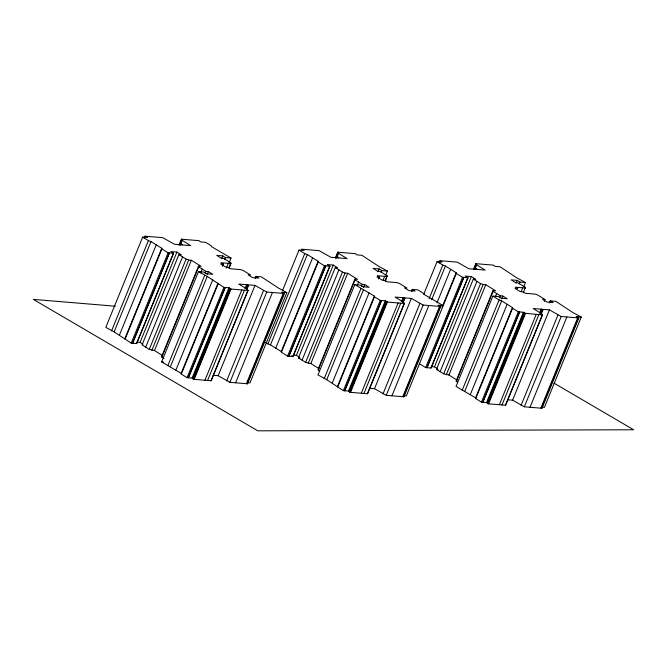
<?xml version="1.0" encoding="UTF-8"?>
<svg xmlns="http://www.w3.org/2000/svg" width="667" height="667" viewBox="0 0 667 667"><rect width="100%" height="100%" fill="white"/><g stroke="black" fill="none" stroke-linecap="round" stroke-linejoin="round"><path stroke-width="1" d="M144.289 238.102L145.072 236.185L147.74 237.51L142.663 237.085L105.82 327.38L114.132 331.883L131.232 343.113L136.718 343.572L173.562 253.277L170.819 251.576L176.913 252.084L181.341 254.827L178.906 254.619L142.054 344.914L149.266 349.383L154.502 350.55L162.706 355.636M111.539 330.924L148.391 240.629L142.663 237.085M114.132 331.883L150.984 241.579L148.391 240.629M119.401 335.142L156.245 244.839M124.896 338.544L161.748 248.241L150.984 241.579M125.054 339.286L161.898 248.991L161.748 248.241M131.232 343.113L168.084 252.818L173.562 253.277M132.45 343.222L169.301 252.918M132.658 343.238L169.501 252.935M136.51 343.555L173.362 253.26M179.064 244.964L181.416 239.203L199.083 240.67L200.534 241.896L205.611 242.321L211.331 245.865L211.489 246.615L231.032 258.054L229.064 262.856M179.306 244.989L181.657 239.22M137.018 342.121L140.062 342.379L176.913 252.084M180.298 245.181L182.258 240.378L181.416 239.203M145.714 347.19L182.566 256.887M149.266 349.383L186.118 259.088L178.906 254.619M151.859 350.333L188.711 260.038L191.346 260.255L201.192 266.35L198.558 266.133L161.706 356.428L161.864 357.178L163.99 358.496M154.502 350.55L191.346 260.255M161.864 357.178L198.708 266.883L198.558 266.133M198.474 271.627L207.245 276.413L223.887 287.36L228.964 287.785L230.565 288.778L193.722 379.073L192.113 378.081L187.043 377.664L181.316 374.12L181.157 373.37L161.622 361.923L198.474 271.627L203.952 272.086L206.703 273.787L212.79 274.295L208.362 271.552L205.928 271.344L198.708 266.883M200.692 272.92L202.259 269.076M205.144 273.27L205.928 271.344M167.801 365.758L204.652 275.454M207.187 274.429L208.362 271.552M170.393 366.708L207.245 276.413M175.896 370.11L212.74 279.815M221.619 258.779L222.795 255.895L225.546 257.595L231.032 258.054M224.762 259.521L225.546 257.595M222.269 265.916L223.053 263.999M222.503 266.058L223.287 264.14L220.994 262.723L230.94 263.548L230.79 262.798L223.578 258.337L221.136 258.129L216.708 255.386L222.795 255.895M181.157 373.37L218.009 283.075M181.316 374.12L218.167 283.817M226.346 268.134L228.306 263.332M229.223 266.642L230.79 262.798M228.981 268.351L230.94 263.548M187.043 377.664L223.887 287.36M188.261 377.764L225.104 287.469M188.461 377.78L225.313 287.485M192.113 378.081L228.964 287.785M192.688 378.439L229.54 288.144M246.898 289.445L248.466 285.601L246.69 284.717L238.769 284.059L247.24 289.303L248.082 290.478L211.231 380.774L193.572 379.306L193.113 379.023L229.957 288.728L230.565 288.778M193.572 379.306L230.415 289.011L248.082 290.478M194.18 379.356L231.024 289.061M204.936 380.257L241.787 289.953M207.579 380.473L244.43 290.178M245.114 288.561L246.69 284.717M245.523 288.594L247.09 284.751L255.011 285.409L266.767 292.029L284.425 293.497L247.582 383.8L229.915 382.324L218.159 375.704L213.215 375.296M246.49 289.411L248.057 285.568M210.989 380.757L247.841 290.462M255.153 278.331L255.936 276.405L261.414 276.863L278.514 288.102L286.835 292.596L249.983 382.891L247.957 382.725M255.353 278.347L256.136 276.421M218.159 375.704L255.011 285.409M226.638 380.949L263.482 290.654M229.915 382.324L266.767 292.029M235.601 382.8L272.444 292.505M282.55 290.428L299.016 250.083L304.085 250.5L301.417 249.175L319.084 250.642L330.832 257.262L338.753 257.921L337.785 257.103L339.161 257.954L347.082 258.613L338.611 253.368L337.76 252.193L335.409 257.962M284.425 293.497L283.358 293.163L246.515 383.458L247.582 383.8M247.123 383.517L283.967 293.213M319.051 368.626L310.847 363.548L305.619 362.381L298.399 357.912L335.251 267.617L337.685 267.817L333.258 265.074L327.163 264.566L329.915 266.266L293.063 356.57L287.585 356.111L281.399 352.284L281.241 351.534L270.477 344.872L267.892 343.922L304.736 253.627L299.016 250.083M270.477 344.872L307.329 254.577L304.736 253.627M275.746 348.132L312.598 257.837M281.241 351.534L318.092 261.239L307.329 254.577M281.399 352.284L318.251 261.989L318.092 261.239M287.585 356.111L324.429 265.816L329.915 266.266M288.803 356.211L325.646 265.916M289.003 356.228L325.855 265.933M292.863 356.553L329.706 266.25M335.659 257.979L338.011 252.218M293.363 355.119L296.406 355.369L333.258 265.074M336.643 258.171L338.611 253.368M302.068 360.18L338.911 269.885M305.619 362.381L342.463 272.078L335.251 267.617M308.204 363.332L345.056 273.036L347.699 273.253L357.545 279.348L354.902 279.131L318.051 369.426L319.626 371.052M310.847 363.548L347.699 273.253M318.209 370.177L355.061 279.873L354.902 279.131M354.819 284.626L317.967 374.921L326.747 379.698L343.388 390.654L348.466 391.079L350.067 392.071L386.918 301.776L385.309 300.784L380.24 300.358L374.512 296.815L374.354 296.065L354.819 284.626L360.305 285.084L363.048 286.785L369.143 287.285L364.707 284.542L362.273 284.342L355.061 279.873M357.429 284.959L358.613 282.074M361.489 286.26L362.273 284.342M324.154 378.748L361.005 288.452M363.532 287.427L364.707 284.542M326.747 379.698L363.59 289.403M332.241 383.1L369.093 292.805M377.972 271.769L379.148 268.893L381.891 270.594L387.377 271.044L385.809 274.887M378.623 278.914L379.406 276.988M381.107 272.511L381.891 270.594M337.51 386.36L374.354 296.065M337.66 387.11L374.512 296.815M383.083 280.165L384.651 276.321M385.176 280.599L387.135 275.796L379.923 271.327L377.489 271.127L373.053 268.384L379.148 268.893M385.334 281.349L387.135 275.796M343.388 390.654L380.24 300.358M344.606 390.754L381.457 300.458M344.806 390.77L381.657 300.475M348.466 391.079L385.309 300.784M349.033 391.429L385.885 301.134M403.243 302.443L404.811 298.599L403.035 297.715L395.114 297.057L403.585 302.301L404.427 303.477L367.584 393.772L349.917 392.304L349.458 392.021L386.31 301.726L386.918 301.776M349.917 392.304L386.768 302.009L404.427 303.477M350.525 392.354L387.377 302.059M361.289 393.247L398.132 302.951M363.924 393.463L400.775 303.168M401.467 301.551L403.035 297.715M401.876 301.592L403.443 297.749L411.356 298.407L423.111 305.027L440.779 306.495L403.927 396.79L386.26 395.323L374.512 388.703L369.56 388.286M402.843 302.401L404.41 298.566M367.334 393.747L404.185 303.452M411.497 291.321L412.281 289.403L417.767 289.853L423.945 293.68L424.104 294.43L443.18 305.586L438.102 305.169L440.779 306.495M411.697 291.337L412.481 289.42M374.512 388.703L411.356 298.407M382.983 393.947L419.835 303.652M423.753 294.214L437.085 261.556L442.163 261.981L439.495 260.655L457.153 262.123L468.909 268.743L476.83 269.401L475.863 268.584L477.238 269.435L485.151 270.093L476.68 264.849L475.838 263.673L473.487 269.435M439.778 262.906L440.562 260.989M386.26 395.323L423.111 305.027M429.089 298.724L442.813 265.099L437.085 261.556M391.946 395.798L428.798 305.494M431.682 299.675L445.406 266.05L442.813 265.099M436.952 302.935L450.667 269.31M439.711 306.161L402.86 396.456L403.927 396.79M403.468 396.506L440.32 306.211M442.054 307.295L456.17 272.711L445.406 266.05M456.17 272.711L456.32 273.462L406.336 395.89L404.302 395.714M425.654 367.584L462.506 277.289L467.984 277.747L431.14 368.042L425.654 367.584L419.476 363.757M426.872 367.684L463.723 277.389M427.08 367.7L463.924 277.405M430.932 368.026L467.784 277.73M473.728 269.46L476.08 263.69M431.432 366.592L434.484 366.85L471.327 276.547L475.763 279.29L473.328 279.089L436.476 369.385L443.688 373.853L448.924 375.021L457.128 380.107M474.721 269.651L476.68 264.849M440.137 371.652L476.988 281.357M443.688 373.853L480.54 283.558L473.328 279.089M446.281 374.804L483.133 284.509L485.768 284.726L495.614 290.82L492.98 290.604L456.128 380.899L457.704 382.524M448.924 375.021L485.768 284.726M456.286 381.649L493.13 291.354L492.98 290.604M493.13 291.354L500.35 295.815L502.785 296.023L507.212 298.766L501.125 298.257L498.374 296.557L492.888 296.098L456.045 386.393L475.579 397.84L475.738 398.583L481.457 402.126L486.535 402.551L488.144 403.543L487.535 403.493L524.379 313.198L524.987 313.248L487.986 403.777L487.535 403.493M495.506 296.431L496.682 293.547M499.558 297.74L500.35 295.815M462.223 390.22L499.074 299.925L492.888 296.098M501.609 298.899L502.785 296.023M464.816 391.17L501.667 300.875L499.074 299.925M470.31 394.581L507.162 304.277M516.041 283.25L517.217 280.365L519.968 282.066L525.446 282.525L523.878 286.36M519.184 283.984L519.968 282.066M475.579 397.84L512.431 307.537L501.667 300.875M475.738 398.583L512.589 308.287L512.431 307.537M521.16 291.637L522.728 287.802M524.429 289.186L525.212 287.269L517.992 282.8L515.558 282.6L511.13 279.857L517.217 280.365M523.403 292.821L525.212 287.269M481.457 402.126L518.309 311.831L523.387 312.256L524.987 313.248M482.683 402.234L519.526 311.931M482.883 402.251L519.735 311.948M486.535 402.551L523.387 312.256M487.11 402.91L523.962 312.606M488.603 403.827L525.446 313.532M499.358 404.719L536.21 314.424M502.001 404.944L538.853 314.641M539.536 313.031L541.104 309.188L542.888 310.072L541.321 313.915M544.23 301.451L545.014 299.533L537.802 295.064L535.209 294.114L525.263 293.288L522.97 291.871L520.335 291.646L515.066 288.386L517.709 288.611L515.416 287.194L525.363 288.019M539.945 313.065L541.512 309.221L549.433 309.88L561.18 316.5L578.848 317.967L542.004 408.262L524.337 406.795L512.581 400.175L507.637 399.766M540.912 313.882L542.479 310.038M505.411 405.228L542.263 314.924M541.104 309.188L533.191 308.529L541.662 313.773L542.504 314.949L505.653 405.244L487.986 403.777M549.575 302.793L550.358 300.875L555.836 301.334L572.936 312.573L581.257 317.067L544.405 407.362L542.379 407.195M549.775 302.81L550.558 300.892M512.581 400.175L549.433 309.88M521.052 405.419L557.904 315.124M524.337 406.795L561.18 316.5M530.023 407.27L566.867 316.975M578.848 317.967L577.78 317.634L540.937 407.929L542.004 408.262M541.546 407.979L578.389 317.684M145.072 236.185L162.74 237.652L174.487 244.272L182.408 244.931L181.441 244.114L182.816 244.964L190.729 245.623L182.258 240.378M337.76 252.193L355.428 253.668L356.878 254.894L361.956 255.311L378.598 266.266L387.377 271.044M475.838 263.673L493.505 265.141L494.956 266.366L500.033 266.783L516.675 277.739L525.446 282.525M471.327 276.547L465.241 276.046L467.984 277.747M387.294 276.547L377.339 275.713L379.631 277.13L376.988 276.913L382.258 280.173L384.901 280.39L387.185 281.808L397.14 282.641L399.733 283.592L406.945 288.052L404.502 287.852L408.938 290.595L415.032 291.104L412.281 289.403M223.287 264.14L220.644 263.924L225.913 267.184L228.548 267.4L230.84 268.818L240.787 269.643L243.38 270.594L250.592 275.062L248.157 274.854L252.593 277.597L258.679 278.106L255.936 276.405M545.014 299.533L542.579 299.325L547.007 302.068L553.101 302.576L550.358 300.875M286.835 292.596L281.757 292.171L283.358 293.163M581.257 317.067L576.18 316.642L577.78 317.634M542.504 314.949L524.379 313.198M115.349 306.211L33.35 299.391L257.779 430.815L633.65 429.781L554.002 383.141M298.399 357.912L300.025 358.046M436.476 369.385L438.102 369.518M161.622 361.923L163.448 362.081M193.113 379.023L193.722 379.073M349.458 392.021L350.067 392.071M480.54 283.558L483.133 284.509M342.463 272.078L345.056 273.036M186.118 259.088L188.711 260.038M541.512 309.221L542.888 310.072M456.32 273.462L462.506 277.289M512.589 308.287L518.309 311.831M403.443 297.749L404.811 298.599M386.31 301.726L386.768 302.009M318.251 261.989L324.429 265.816M434.484 366.85L437.435 368.676M247.09 284.751L248.466 285.601M229.957 288.728L230.415 289.011M161.898 248.991L168.084 252.818M296.406 355.369L299.366 357.204M291.687 355.719L293.063 356.57M265.433 342.404L267.892 343.922M140.062 342.379L143.013 344.205"/></g></svg>
